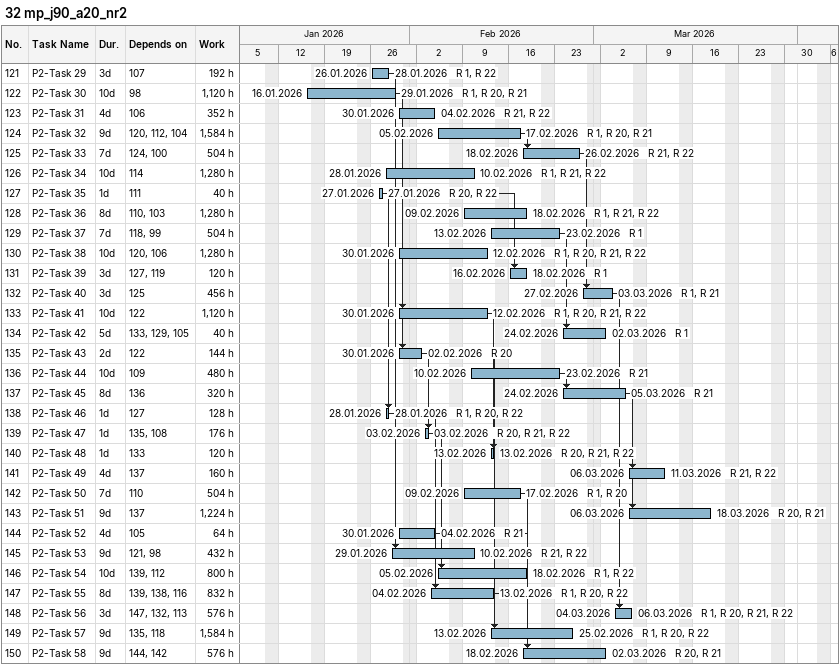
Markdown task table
32 mp_j90_a20_nr2

| ID | Task | Duration | Start | Finish | Predecessors | Resources | Work (h) |
|---|---|---|---|---|---|---|---|
| 121 | P2-Task 29 | 3d | 2026-01-26 | 2026-01-28 | 107 | R 1, R 22 | 192 |
| 122 | P2-Task 30 | 10d | 2026-01-16 | 2026-01-29 | 98 | R 1, R 20, R 21 | 1120 |
| 123 | P2-Task 31 | 4d | 2026-01-30 | 2026-02-04 | 106 | R 21, R 22 | 352 |
| 124 | P2-Task 32 | 9d | 2026-02-05 | 2026-02-17 | 120, 112, 104 | R 1, R 20, R 21 | 1584 |
| 125 | P2-Task 33 | 7d | 2026-02-18 | 2026-02-26 | 124, 100 | R 21, R 22 | 504 |
| 126 | P2-Task 34 | 10d | 2026-01-28 | 2026-02-10 | 114 | R 1, R 21, R 22 | 1280 |
| 127 | P2-Task 35 | 1d | 2026-01-27 | 2026-01-27 | 111 | R 20, R 22 | 40 |
| 128 | P2-Task 36 | 8d | 2026-02-09 | 2026-02-18 | 110, 103 | R 1, R 21, R 22 | 1280 |
| 129 | P2-Task 37 | 7d | 2026-02-13 | 2026-02-23 | 118, 99 | R 1 | 504 |
| 130 | P2-Task 38 | 10d | 2026-01-30 | 2026-02-12 | 120, 106 | R 1, R 20, R 21, R 22 | 1280 |
| 131 | P2-Task 39 | 3d | 2026-02-16 | 2026-02-18 | 127, 119 | R 1 | 120 |
| 132 | P2-Task 40 | 3d | 2026-02-27 | 2026-03-03 | 125 | R 1, R 21 | 456 |
| 133 | P2-Task 41 | 10d | 2026-01-30 | 2026-02-12 | 122 | R 1, R 20, R 21, R 22 | 1120 |
| 134 | P2-Task 42 | 5d | 2026-02-24 | 2026-03-02 | 133, 129, 105 | R 1 | 40 |
| 135 | P2-Task 43 | 2d | 2026-01-30 | 2026-02-02 | 122 | R 20 | 144 |
| 136 | P2-Task 44 | 10d | 2026-02-10 | 2026-02-23 | 109 | R 21 | 480 |
| 137 | P2-Task 45 | 8d | 2026-02-24 | 2026-03-05 | 136 | R 21 | 320 |
| 138 | P2-Task 46 | 1d | 2026-01-28 | 2026-01-28 | 127 | R 1, R 20, R 22 | 128 |
| 139 | P2-Task 47 | 1d | 2026-02-03 | 2026-02-03 | 135, 108 | R 20, R 21, R 22 | 176 |
| 140 | P2-Task 48 | 1d | 2026-02-13 | 2026-02-13 | 133 | R 20, R 21, R 22 | 120 |
| 141 | P2-Task 49 | 4d | 2026-03-06 | 2026-03-11 | 137 | R 21, R 22 | 160 |
| 142 | P2-Task 50 | 7d | 2026-02-09 | 2026-02-17 | 110 | R 1, R 20 | 504 |
| 143 | P2-Task 51 | 9d | 2026-03-06 | 2026-03-18 | 137 | R 20, R 21 | 1224 |
| 144 | P2-Task 52 | 4d | 2026-01-30 | 2026-02-04 | 105 | R 21 | 64 |
| 145 | P2-Task 53 | 9d | 2026-01-29 | 2026-02-10 | 121, 98 | R 21, R 22 | 432 |
| 146 | P2-Task 54 | 10d | 2026-02-05 | 2026-02-18 | 139, 112 | R 1, R 22 | 800 |
| 147 | P2-Task 55 | 8d | 2026-02-04 | 2026-02-13 | 139, 138, 116 | R 1, R 20, R 22 | 832 |
| 148 | P2-Task 56 | 3d | 2026-03-04 | 2026-03-06 | 147, 132, 113 | R 1, R 20, R 21, R 22 | 576 |
| 149 | P2-Task 57 | 9d | 2026-02-13 | 2026-02-25 | 135, 118 | R 1, R 20, R 22 | 1584 |
| 150 | P2-Task 58 | 9d | 2026-02-18 | 2026-03-02 | 144, 142 | R 20, R 21 | 576 |
